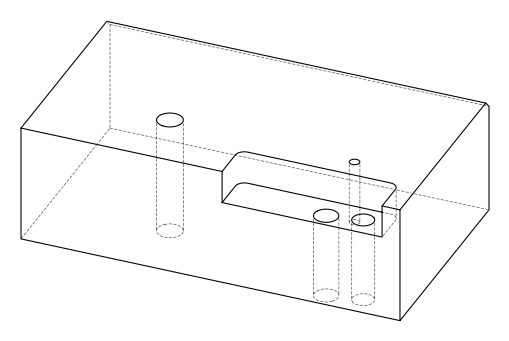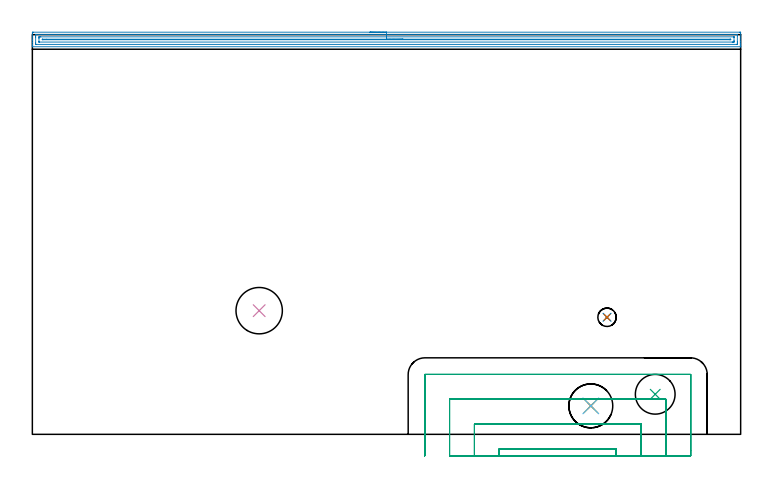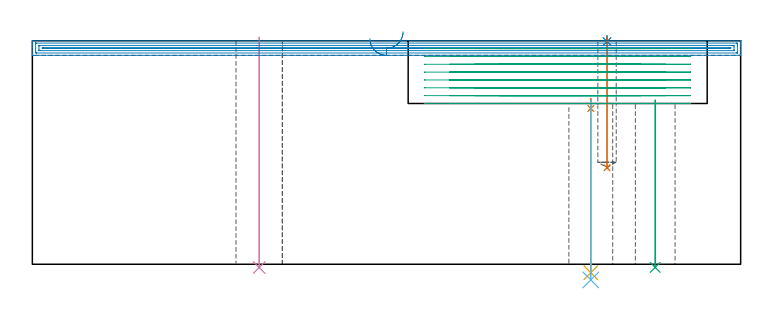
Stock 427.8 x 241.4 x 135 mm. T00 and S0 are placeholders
(PLAN: 9 operations, 7 tool changes, 38.5 min)
(1 SPOT_DRILL | STEP1HOLE_2 | NXT0321_9005460120000 | 0.06 min | 4453 mm3)
(2 SPOT_DRILL_1 | STEP1POCKET | NXT0321_9005460120000 | 0.03 min | 1 mm3)
(3 INDEXABLE_INSERT_DRILL_THROUGH_HOLE_FROM_SOLID | STEP1HOLE | NXT0302_019 | 0.41 min | 61004 mm3)
(4 INDEXABLE_INSERT_DRILL_THROUGH_HOLE_FROM_SOLID_1 | STEP1HOLE_1 | NXT0302_027 | 0.56 min | 83055 mm3)
(5 DRILL_THROUGH_HOLE_INTO_CENTER | STEP1HOLE_2 | UGT0301_515 | 0.43 min | 10764 mm3)
(6 DRILL_TO_ENLARGE_THROUGH_HOLE | STEP1HOLE_2 | UGT0301_388 | 0.44 min | 59172 mm3)
(7 DRILL_BLIND_HOLE_INTO_CENTER | STEP1POCKET | UGT0301_222 | 0.32 min | 7171 mm3)
(8 AREA_MILL | FG_CHAMFER_SURFACE | UGT0205_001 | 13.85 min | 16568 mm3)
(9 MILL_SLOT | SLOT_PARTIAL_RECTANGULAR | UGT0201_094 | Follow Part, ap 5, ae 75% | 22.38 min | 276580 mm3)
(TOOL NXT0321_9005460120000 | NC Spot Drill, 142deg, 12mm, Carbide, Uncoated | D12 PA142 FL30 Z2)
(TOOL NXT0302_019 | Index. Insert Drill 24mm [880-D2400L25-05] | D24 PA176 FL120 Z2)
(TOOL NXT0302_027 | Index. Insert Drill 28mm [880-D2800L32-05] | D28 PA176 FL140 Z2)
(TOOL UGT0301_515 | Carbide Drill 12.0 mm | D12 PA118 FL101 Z2)
(TOOL UGT0301_388 | Twist Drill 26.5 mm | D26.5 PA118 FL165 Z2)
(TOOL UGT0301_222 | Twist Drill 11.1 mm | D11.1 PA118 FL92 Z2)
(TOOL UGT0205_001 | Chamfer Mill 20 x 3 x 45 deg. | D20 FL50 Z2)
(TOOL UGT0201_094 | End mill 20 mm | D20 FL38 Z4)
(OP 1 SPOT_DRILL)
G17 G21 G94 G90
T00 M6
G54
G17 G0 G90 X337.3 Y17.2 S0 M3
G43 Z145. H0
G94 G81 G98 Z94.1 F250. R100.1
G80
M5
M2
(OP 2 SPOT_DRILL_1)
G17 G21 G94 G90
T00 M6
G54
G17 G0 G90 X347.1 Y70.7 S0 M3
G43 Z145. H0
G94 G81 G98 Z134.522 F250. R138.
G80
M5
M2
(OP 3 INDEXABLE_INSERT_DRILL_THROUGH_HOLE_FROM_SOLID)
G17 G21 G94 G90
T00 M6
G54
G17 G0 G90 X376.2 Y24.2 S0 M3
G43 Z145. H1
G94 G81 G98 Z-1.919 F250. R99.1
G80
M5
M2
(OP 4 INDEXABLE_INSERT_DRILL_THROUGH_HOLE_FROM_SOLID_1)
G17 G21 G94 G90
T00 M6
G54
G17 G0 G90 X137. Y74.7 S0 M3
G43 Z145. H1
G94 G81 G98 Z-1.989 F250. R137.
G80
M5
M2
(OP 5 DRILL_THROUGH_HOLE_INTO_CENTER)
G17 G21 G94 G90
T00 M6
G54
G17 G0 G90 X337.3 Y17.2 S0 M3
G43 Z145. H0
G94 G73 G98 Z-5.105 F250. Q11.356 R99.1
G80
M5
M2
(OP 6 DRILL_TO_ENLARGE_THROUGH_HOLE)
G17 G21 G94 G90
T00 M6
G54
G17 G0 G90 X337.3 Y17.2 S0 M3
G43 Z145. H0
G94 G73 G98 Z-9.461 F250. Q21.312 R99.1
G80
M5
M2
(OP 7 DRILL_BLIND_HOLE_INTO_CENTER)
G17 G21 G94 G90
T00 M6
G54
G17 G0 G90 X347.1 Y70.7 S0 M3
G43 Z145. H0
G94 G81 G98 Z58.3 F250. R137.
G80
M5
M2
(OP 8 AREA_MILL)
G17 G21 G94 G90
T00 M6
G54
G17 G0 G90 X203.9 Y242.9 S1061 M3
G43 Z145. H0
Z136.2
G94 G1 X203.938 Z135.328 F250.
X204.052 Z134.464
X204.241 Z133.612
X204.503 Z132.78
X204.837 Z131.974
X205.24 Z131.2
X205.708 Z130.464
X206.24 Z129.772
X206.829 Z129.129
X207.472 Z128.54
X208.164 Z128.009
X208.9 Z127.54
X209.674 Z127.137
X210.48 Z126.803
X211.312 Z126.541
X212.164 Z126.352
X213.028 Z126.238
X213.9 Z126.2
X427.17 Y242.899 Z126.201
X427.611 Y242.896 Z126.202
X427.79 Y242.892 Z126.206
X427.8 Y242.462 Z126.635
Y237.179 Z131.915
Y235.778 Z133.318
Y235.418 Z133.677
Y234.698 Z134.402
Y234.458 Z134.641
X427.798 Y234.099 Z134.992
X427.796
X427.618 Y234.1 Z135.
X0.183
X0.004 Y234.099 Z134.992
X0.002
X0. Y234.458 Z134.642
Y234.698 Z134.402
Y235.418 Z133.677
Y236.659 Z132.438
Y238.06 Z131.036
Y242.202 Z126.895
X0.003 Y242.462 Z126.635
X0.01 Y242.892 Z126.206
X0.189 Y242.896 Z126.202
X0.63 Y242.9 Z126.2
X213.9
Y241.486 Z127.614
X425.48 Y241.485 Z127.615
X425.756 Y241.48 Z127.62
X425.784 Y241.479 Z127.621
X425.79 Y241.462 Z127.638
X425.796 Y241.426 Z127.674
X425.798 Y241.392 Z127.708
X425.8 Y241.17 Z127.93
Y240.701 Z128.399
Y237.179 Z131.921
Y236.768 Z132.332
X425.797 Y236.299 Z132.801
X425.791 Y235.896 Z133.204
X425.77 Y235.521 Z133.579
X425.381 Y235.516 Z133.584
X425.283 Y235.515 Z133.585
X2.32
X2.044 Y235.52 Z133.58
X2.016 Y235.521 Z133.579
X2.01 Y235.538 Z133.562
X2.004 Y235.574 Z133.526
X2.002 Y235.608 Z133.492
X2. Y235.83 Z133.27
Y236.299 Z132.801
Y239.821 Z129.279
Y240.233 Z128.867
X2.003 Y240.701 Z128.399
X2.009 Y241.104 Z127.996
X2.03 Y241.479 Z127.621
X2.419 Y241.484 Z127.616
X2.517 Y241.485 Z127.615
X213.9 Y241.486 Z127.614
Y240.072 Z129.028
X423.593 Y240.071 Z129.029
X423.678 Y240.07 Z129.03
X423.745 Y240.068 Z129.032
X423.782 Y240.065 Z129.035
X423.79 Y240.024 Z129.076
X423.796 Y239.821 Z129.279
X423.799 Y239.617 Z129.483
X423.8 Y237.856 Z131.244
X423.795 Y237.179 Z131.921
X423.792 Y236.983 Z132.117
X423.776 Y236.935 Z132.165
X423.72 Y236.933 Z132.167
X423.593 Y236.931 Z132.169
X422.953 Y236.929 Z132.171
X422.699 Y236.928 Z132.172
X4.207 Y236.929 Z132.171
X4.122 Y236.93 Z132.17
X4.055 Y236.932 Z132.168
X4.018 Y236.935 Z132.165
X4.01 Y236.976 Z132.124
X4.004 Y237.179 Z131.921
X4.001 Y237.382 Z131.718
X4. Y239.144 Z129.956
X4.004 Y239.821 Z129.279
X4.008 Y240.017 Z129.083
X4.024 Y240.065 Z129.035
X4.08 Y240.067 Z129.033
X4.207 Y240.069 Z129.031
X4.847 Y240.071 Z129.029
X5.101 Y240.072 Z129.028
X213.9
Y238.657 Z130.443
X421.198
X421.517 Y238.656 Z130.444
X421.677 Y238.653 Z130.447
X421.776 Y238.651 Z130.449
X421.79 Y238.608 Z130.492
X421.792 Y238.5 Z130.6
X421.79 Y238.392 Z130.708
X421.776 Y238.349 Z130.751
X421.677 Y238.346 Z130.754
X421.516 Y238.344 Z130.756
X421.198 Y238.343 Z130.757
X420.91
X6.602
X6.283 Y238.344 Z130.756
X6.123 Y238.347 Z130.753
X6.024 Y238.349 Z130.751
X6.01 Y238.392 Z130.708
X6.008 Y238.5 Z130.6
X6.01 Y238.608 Z130.492
X6.024 Y238.651 Z130.449
X6.123 Y238.654 Z130.446
X6.284 Y238.656 Z130.444
X8.678 Y238.657 Z130.443
X213.9
X214.772 Z130.481
X215.636 Z130.595
X216.488 Z130.783
X217.32 Z131.046
X218.126 Z131.38
X218.9 Z131.782
X219.636 Z132.251
X220.328 Z132.782
X220.971 Z133.372
X221.56 Z134.015
X222.092 Z134.707
X222.56 Z135.443
X222.963 Z136.216
X223.297 Z137.022
X223.559 Z137.854
X223.748 Z138.706
X223.862 Z139.571
X223.9 Z140.443
G0 Z145.
M5
M2
(OP 9 MILL_SLOT)
G17 G21 G94 G90
T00 M6
G54
G17 G0 G90 X352.6 Y-13. S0 M3
G43 Z145. H0
Z130.262
G94 G1 Y-10. F250.
Y-8.8 F500.
X282.
Y-10.
Y-13. F250.
X367.6
Y-10.
Y6.2 F500.
X267.
Y-10.
Y-13. F250.
X382.6
Y-10.
Y21.2 F500.
X252.
Y-10.
Y-13. F250.
X397.6
Y-10.
Y36.1 F500.
X397.595 Y36.155
X397.555 Y36.195
X397.5 Y36.2
X237.1
X237.045 Y36.195
X237.005 Y36.155
X237. Y36.1
Y-10.
Y-13. F250.
G0 X352.6 Z125.525
G1 Y-10.
Y-8.8 F500.
X282.
Y-10.
Y-13. F250.
X367.6
Y-10.
Y6.2 F500.
X267.
Y-10.
Y-13. F250.
X382.6
Y-10.
Y21.2 F500.
X252.
Y-10.
Y-13. F250.
X397.6
Y-10.
Y36.1 F500.
X397.595 Y36.155
X397.555 Y36.195
X397.5 Y36.2
X237.1
X237.045 Y36.195
X237.005 Y36.155
X237. Y36.1
Y-10.
Y-13. F250.
G0 X352.6 Z120.787
G1 Y-10.
Y-8.8 F500.
X282.
Y-10.
Y-13. F250.
X367.6
Y-10.
Y6.2 F500.
X267.
Y-10.
Y-13. F250.
X382.6
Y-10.
Y21.2 F500.
X252.
Y-10.
Y-13. F250.
X397.6
Y-10.
Y36.1 F500.
X397.595 Y36.155
X397.555 Y36.195
X397.5 Y36.2
X237.1
X237.045 Y36.195
X237.005 Y36.155
X237. Y36.1
Y-10.
Y-13. F250.
G0 X352.6 Z116.05
G1 Y-10.
Y-8.8 F500.
X282.
Y-10.
Y-13. F250.
X367.6
Y-10.
Y6.2 F500.
X267.
Y-10.
Y-13. F250.
X382.6
Y-10.
Y21.2 F500.
X252.
Y-10.
Y-13. F250.
X397.6
Y-10.
Y36.1 F500.
X397.595 Y36.155
X397.555 Y36.195
X397.5 Y36.2
X237.1
X237.045 Y36.195
X237.005 Y36.155
X237. Y36.1
Y-10.
Y-13. F250.
G0 X352.6 Z111.312
G1 Y-10.
Y-8.8 F500.
X282.
Y-10.
Y-13. F250.
X367.6
Y-10.
Y6.2 F500.
X267.
Y-10.
Y-13. F250.
X382.6
Y-10.
Y21.2 F500.
X252.
Y-10.
Y-13. F250.
X397.6
Y-10.
Y36.1 F500.
X397.595 Y36.155
X397.555 Y36.195
X397.5 Y36.2
X237.1
X237.045 Y36.195
X237.005 Y36.155
X237. Y36.1
Y-10.
Y-13. F250.
G0 X352.6 Z106.575
G1 Y-10.
Y-8.8 F500.
X282.
Y-10.
Y-13. F250.
X367.6
Y-10.
Y6.2 F500.
X267.
Y-10.
Y-13. F250.
X382.6
Y-10.
Y21.2 F500.
X252.
Y-10.
Y-13. F250.
X397.6
Y-10.
Y36.1 F500.
X397.595 Y36.155
X397.555 Y36.195
X397.5 Y36.2
X237.1
X237.045 Y36.195
X237.005 Y36.155
X237. Y36.1
Y-10.
Y-13. F250.
G0 X352.6 Z101.837
G1 Y-10.
Y-8.8 F500.
X282.
Y-10.
Y-13. F250.
X367.6
Y-10.
Y6.2 F500.
X267.
Y-10.
Y-13. F250.
X382.6
Y-10.
Y21.2 F500.
X252.
Y-10.
Y-13. F250.
X397.6
Y-10.
Y36.1 F500.
X397.595 Y36.155
X397.555 Y36.195
X397.5 Y36.2
X237.1
X237.045 Y36.195
X237.005 Y36.155
X237. Y36.1
Y-10.
Y-13. F250.
G0 X352.6 Z97.1
G1 Y-10.
Y-8.8 F500.
X282.
Y-10.
Y-13. F250.
X367.6
Y-10.
Y6.2 F500.
X267.
Y-10.
Y-13. F250.
X382.6
Y-10.
Y21.2 F500.
X252.
Y-10.
Y-13. F250.
X397.6
Y-10.
Y36.1 F500.
X397.595 Y36.155
X397.555 Y36.195
X397.5 Y36.2
X237.1
X237.045 Y36.195
X237.005 Y36.155
X237. Y36.1
Y-10.
Y-13. F250.
G0 Z145.
M5
M2
